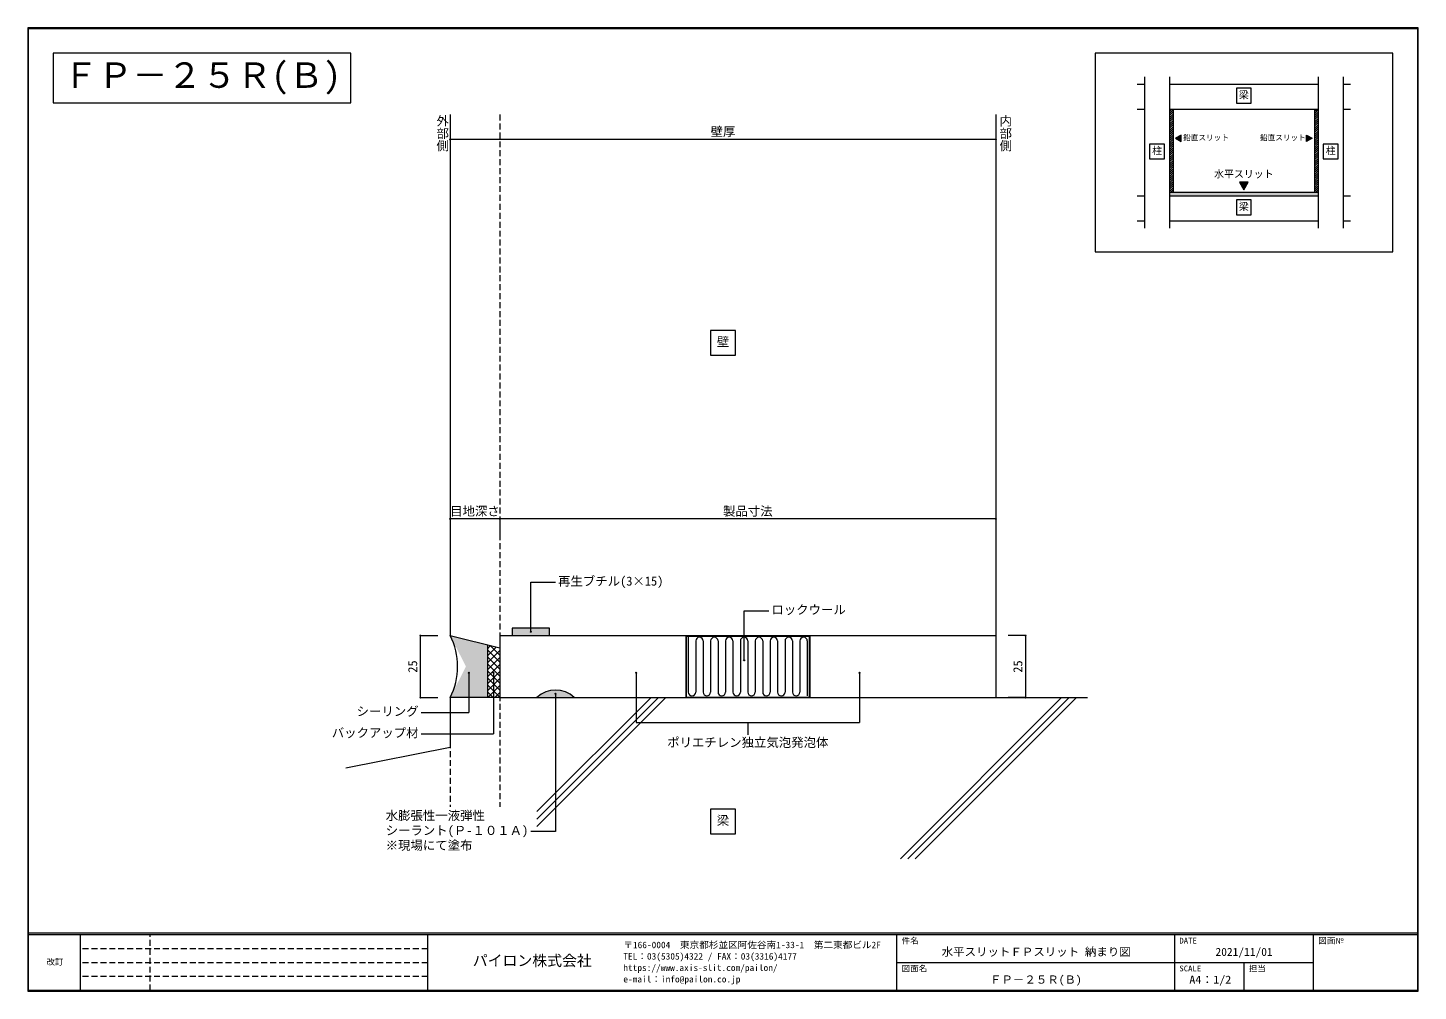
# Model space of a CAD drawing. Units: millimetres at full size, sheet at 1:2. Extents: x -280 to 280, y -194 to 194.
import ezdxf
from ezdxf.enums import TextEntityAlignment as Align

# ---------------------------------------------------------------- set-up
doc = ezdxf.new("R2010")
doc.units = ezdxf.units.MM
doc.header["$LTSCALE"] = 2
doc.header["$PDMODE"] = 32
doc.header["$PDSIZE"] = 0.4
doc.linetypes.add('DASHED1', pattern=[1.8, 1.2, -0.6])
doc.layers.add('0-0_', color=7, linetype='Continuous', lineweight=9)
doc.layers.add('1-0_', color=7, linetype='Continuous', lineweight=9)
doc.styles.add('@ＭＳ ゴシック', font='')
doc.styles.add('ＭＳ ゴシック', font='')
doc.styles.get('@ＭＳ ゴシック').set_extended_font_data('@MS Gothic')
doc.styles.get('ＭＳ ゴシック').set_extended_font_data('MS Gothic')

msp = doc.modelspace()

# ---------------------------------------------------------------- hatches: boundary and pattern name
at = {"layer": '0-0_'}
msp.add_hatch(color=8, dxfattribs=at).paths.add_polyline_path([(-75, -75.8, -0.4), (-60, -75.8)])

# ---------------------------------------------------------------- linework, layer by layer
for p, q in [((-280, 193.9), (280, 193.9)), ((-280, -193.9), (-280, 193.9)), ((280.28, -194.18), (280.28, 194.18)), ((-270, 183.9), (-270, 163.9)), ((-150, 183.9), (-270, 183.9)), ((-150, 163.9), (-150, 183.9)), ((270, 183.9), (150, 183.9)), ((150, 183.9), (150, 103.9)), ((170, 174.4), (170, 113.4)), ((180, 174.4), (180, 113.4)), ((240, 174.4), (240, 113.4)), ((250, 174.4), (250, 113.4)), ((167, 171.4), (170, 171.4)), ((180, 171.4), (240, 171.4)), ((213, 169.8), (207, 169.8)), ((213, 163.8), (213, 169.8)), ((250, 171.4), (253, 171.4)), ((-270, 163.9), (-150, 163.9)), ((-110, 159.2), (-110, -50.8)), ((110, 159.2), (110, -75.8)), ((167, 161.4), (170, 161.4)), ((180, 161.4), (240, 161.4)), ((180, 160.465), (180.935, 161.4)), ((180, 161.313), (180.087, 161.4)), ((180, 159.616), (181.5, 161.116)), ((180, 158.767), (181.5, 160.267)), ((180, 157.919), (181.5, 159.419)), ((180, 157.07), (181.5, 158.57)), ((180, 156.222), (181.5, 157.722)), ((181.5, 161.4), (181.5, 127.9)), ((238.5, 161.4), (238.5, 127.9)), ((238.5, 160.416), (239.484, 161.4)), ((238.5, 161.265), (238.635, 161.4)), ((238.5, 159.568), (240, 161.068)), ((238.5, 158.719), (240, 160.219)), ((238.5, 157.87), (240, 159.37)), ((238.5, 157.022), (240, 158.522)), ((238.5, 156.173), (240, 157.673)), ((250, 161.4), (253, 161.4)), ((180, 155.373), (181.5, 156.873)), ((180, 154.525), (181.5, 156.025)), ((180, 153.676), (181.5, 155.176)), ((180, 152.828), (181.5, 154.328)), ((180, 151.979), (181.5, 153.479)), ((180, 151.131), (181.5, 152.631)), ((180, 150.282), (181.5, 151.782)), ((238.5, 155.325), (240, 156.825)), ((238.5, 154.476), (240, 155.976)), ((238.5, 153.628), (240, 155.128)), ((238.5, 152.779), (240, 154.279)), ((238.5, 151.931), (240, 153.431)), ((238.5, 151.082), (240, 152.582)), ((238.5, 150.234), (240, 151.734)), ((110, 149.2), (-110, 149.2)), ((178, 147.3), (172, 147.3)), ((178, 141.3), (178, 147.3)), ((180, 149.434), (181.5, 150.934)), ((180, 148.585), (181.5, 150.085)), ((180, 147.737), (181.5, 149.237)), ((180, 146.888), (181.5, 148.388)), ((180, 146.04), (181.5, 147.54)), ((180, 145.191), (181.5, 146.691)), ((180, 144.342), (181.5, 145.842)), ((184.75, 150.949), (182.5, 149.65)), ((182.5, 149.65), (184.75, 148.351)), ((184.75, 148.351), (184.75, 150.949)), ((235.25, 150.949), (237.5, 149.65)), ((235.25, 148.351), (235.25, 150.949)), ((237.5, 149.65), (235.25, 148.351)), ((238.5, 149.385), (240, 150.885)), ((238.5, 148.537), (240, 150.037)), ((238.5, 147.688), (240, 149.188)), ((238.5, 146.84), (240, 148.34)), ((238.5, 145.991), (240, 147.491)), ((238.5, 145.143), (240, 146.643)), ((238.5, 144.294), (240, 145.794)), ((248, 147.3), (242, 147.3)), ((248, 141.3), (248, 147.3)), ((180, 143.494), (181.5, 144.994)), ((180, 142.645), (181.5, 144.145)), ((180, 141.797), (181.5, 143.297)), ((180, 140.948), (181.5, 142.448)), ((180, 140.1), (181.5, 141.6)), ((180, 139.251), (181.5, 140.751)), ((238.5, 143.445), (240, 144.945)), ((238.5, 142.597), (240, 144.097)), ((238.5, 141.748), (240, 143.248)), ((238.5, 140.9), (240, 142.4)), ((238.5, 140.051), (240, 141.551)), ((238.5, 139.203), (240, 140.703)), ((180, 138.403), (181.5, 139.903)), ((180, 137.554), (181.5, 139.054)), ((180, 136.706), (181.5, 138.206)), ((180, 135.857), (181.5, 137.357)), ((180, 135.009), (181.5, 136.509)), ((180, 134.16), (181.5, 135.66)), ((180, 133.312), (181.5, 134.812)), ((238.5, 138.354), (240, 139.854)), ((238.5, 137.506), (240, 139.006)), ((238.5, 136.657), (240, 138.157)), ((238.5, 135.809), (240, 137.309)), ((238.5, 134.96), (240, 136.46)), ((238.5, 134.112), (240, 135.612)), ((238.5, 133.263), (240, 134.763)), ((180, 132.463), (181.5, 133.963)), ((180, 131.615), (181.5, 133.115)), ((180, 130.766), (181.5, 132.266)), ((180, 129.917), (181.5, 131.417)), ((180, 129.069), (181.5, 130.569)), ((180, 128.22), (181.5, 129.72)), ((238.5, 132.415), (240, 133.915)), ((238.5, 131.566), (240, 133.066)), ((238.5, 130.718), (240, 132.218)), ((238.5, 129.869), (240, 131.369)), ((238.5, 129.021), (240, 130.521)), ((238.5, 128.172), (240, 129.672)), ((167, 126.4), (170, 126.4)), ((180, 127.9), (240, 127.9)), ((180, 126.4), (240, 126.4)), ((180.528, 127.9), (181.5, 128.872)), ((181.377, 127.9), (181.5, 128.023)), ((213, 124.8), (207, 124.8)), ((213, 118.8), (213, 124.8)), ((239.077, 127.9), (240, 128.823)), ((239.925, 127.9), (240, 127.975)), ((250, 126.4), (253, 126.4)), ((167, 116.4), (170, 116.4)), ((180, 116.4), (240, 116.4)), ((250, 116.4), (253, 116.4)), ((-5, 72.2), (-5, 62.2)), ((5, 72.2), (-5, 72.2)), ((5, 62.2), (5, 72.2)), ((-5, 62.2), (5, 62.2)), ((110, -3.8), (-90, -3.8)), ((-90, -3.8), (-90, -10.8)), ((110, -3.8), (110, -10.8)), ((-77.5, -49.3), (-77.5, -29.3)), ((-77.5, -29.3), (-67.5, -29.3)), ((8.5, -40.8), (18.5, -40.8)), ((8.5, -60.8), (8.5, -40.8)), ((-122, -50.8), (-115, -50.8)), ((-110, -50.8), (-90, -55.8)), ((-95, -54.55), (-95, -75.8)), ((-95, -56.189), (-93.689, -54.878)), ((-95, -59.017), (-91.426, -55.443)), ((-93.836, -54.841), (-90, -58.677)), ((-90, -55.8), (-90, -75.8)), ((122, -50.8), (115, -50.8)), ((-95, -56.505), (-90, -61.505)), ((-95, -61.845), (-90, -56.845)), ((-95, -59.334), (-90, -64.334)), ((-95, -64.674), (-90, -59.674)), ((-102.5, -65.8), (-102.5, -81.781)), ((-95, -62.162), (-90, -67.162)), ((-95, -67.502), (-90, -62.502)), ((-95, -64.991), (-90, -69.991)), ((-95, -70.331), (-90, -65.331)), ((-92.5, -65.8), (-92.5, -90.441)), ((55, -65.8), (55, -85.8)), ((-95, -67.819), (-90, -72.819)), ((-95, -73.159), (-90, -68.159)), ((-95, -70.647), (-90, -75.647)), ((-94.812, -75.8), (-90, -70.988)), ((-122, -75.8), (-115, -75.8)), ((-90, -75.8), (-110, -75.8)), ((-110, -75.8), (-110, -95.8)), ((-95, -73.476), (-92.676, -75.8)), ((-91.984, -75.8), (-90, -73.816)), ((-90, -75.8), (147, -75.8)), ((-67.5, -74.3), (-67.5, -129.8)), ((122, -75.8), (115, -75.8)), ((-121.726, -81.781), (-102.5, -81.781)), ((10, -85.8), (10, -90.8)), ((-121.726, -90.441), (-92.5, -90.441)), ((-152, -104.2), (-110, -95.8)), ((-5, -120.8), (-5, -130.8)), ((5, -120.8), (-5, -120.8)), ((5, -130.8), (5, -120.8)), ((-67.5, -129.8), (-77.5, -129.8)), ((-5, -130.8), (5, -130.8)), ((280, -170.8), (-280, -170.8)), ((280, -171.5), (-280, -171.5)), ((-259, -193.9), (-259, -171.5)), ((-119, -193.9), (-119, -171.5)), ((70, -171.5), (70, -193.9)), ((182, -171.5), (182, -193.9)), ((238, -171.5), (238, -193.9)), ((238, -182.7), (70, -182.7)), ((210, -182.7), (210, -193.9)), ((-280.28, -194.18), (280.28, -194.18))]:
    msp.add_line(p, q, dxfattribs=at)
at = {"layer": '0-0_', "linetype": 'DASHED1'}
for p, q in [((-90, 159.2), (-90, -119.8)), ((-110, -75.8), (-110, -119.8)), ((-231, -193.9), (-231, -171.5)), ((-119, -177.1), (-259, -177.1)), ((-119, -182.7), (-259, -182.7)), ((-119, -188.3), (-259, -188.3))]:
    msp.add_line(p, q, dxfattribs=at)
at = {"layer": '0-0_', "color": 4}
for q in [(-90, -75.8), (110, -50.8)]:
    msp.add_line((-90, -50.8), q, dxfattribs=at)
at = {"layer": '0-0_', "color": 3}
for p, q in [((-15, -50.8), (-15, -75.8)), ((-14.8, -51), (-14.8, -75.6)), ((35, -50.8), (35, -75.8)), ((-14.8, -75.6), (34.8, -75.6))]:
    msp.add_line(p, q, dxfattribs=at)
at = {"layer": '0-0_', "color": 5}
for p, q in [((-14, -51.5), (-14, -73.6)), ((-11, -53), (-11, -73.6)), ((-8, -53), (-8, -73.6)), ((-5, -53), (-5, -73.6)), ((-2, -53), (-2, -73.6)), ((1, -53), (1, -73.6)), ((4, -53), (4, -73.6)), ((7, -53), (7, -73.6)), ((10, -53), (10, -73.6)), ((13, -53), (13, -73.6)), ((16, -53), (16, -73.6)), ((19, -53), (19, -73.6)), ((22, -53), (22, -73.6)), ((25, -53), (25, -73.6)), ((28, -53), (28, -73.6)), ((31, -53), (31, -73.6)), ((34, -53), (34, -75.1)), ((-75, -121.8), (-29, -75.8)), ((-75, -124.8), (-26, -75.8)), ((-75, -127.8), (-23, -75.8)), ((71.5, -140.8), (136.5, -75.8)), ((74.5, -140.8), (139.5, -75.8)), ((77.5, -140.8), (142.5, -75.8))]:
    msp.add_line(p, q, dxfattribs=at)
at = {"layer": '0-0_'}
for points in [[(280.28, 194.18), (-280.28, 194.18), (-280.28, -194.18)], [(280, 193.9), (280, -193.9), (-280, -193.9)], [(150, 103.9), (270, 103.9), (270, 183.9)], [(207, 169.8), (207, 163.8), (213, 163.8)], [(172, 147.3), (172, 141.3), (178, 141.3)], [(242, 147.3), (242, 141.3), (248, 141.3)], [(207, 124.8), (207, 118.8), (213, 118.8)], [(-90, -3.8), (-110, -3.8), (-110, -10.8)], [(-35, -65.8), (-35, -85.8), (55, -85.8)]]:
    msp.add_lwpolyline(points, dxfattribs=at)
msp.add_lwpolyline([(211.732, 131.9), (208.268, 131.9), (210, 128.9)], close=True, dxfattribs=at)
at = {"layer": '0-0_', "color": 2}
msp.add_lwpolyline([(-85, -50.8), (-70, -50.8), (-70, -47.8), (-85, -47.8)], close=True, dxfattribs=at)
at = {"layer": '0-0_', "color": 3}
msp.add_lwpolyline([(-14.8, -51), (34.8, -51), (34.8, -75.6)], dxfattribs=at)
at = {"layer": '0-0_'}
msp.add_arc((-134.542, -63.3), 27.542, 333.00853, 26.99147, dxfattribs=at)
at = {"layer": '0-0_', "color": 5}
for centre, start, end in [((-9.5, -53), 0, 180), ((-3.5, -53), 0, 180), ((2.5, -53), 0, 180), ((8.5, -53), 0, 180), ((14.5, -53), 0, 180), ((20.5, -53), 0, 180), ((26.5, -53), 0, 180), ((32.5, -53), 0, 180), ((-12.5, -73.6), 180, 0), ((-6.5, -73.6), 180, 0), ((-0.5, -73.6), 180, 0), ((5.5, -73.6), 180, 0), ((11.5, -73.6), 180, 0), ((17.5, -73.6), 180, 0), ((23.5, -73.6), 180, 0), ((29.5, -73.6), 180, 0)]:
    msp.add_arc(centre, 1.5, start, end, dxfattribs=at)
at = {"layer": '0-0_', "color": 2}
msp.add_arc((-67.5, -83.675), 10.875, 46.39718, 133.60282, dxfattribs=at)
at = {"layer": '0-0_'}
for p in [(-110, 149.2), (110, 149.2), (-110, -3.8), (-90, -3.8), (110, -3.8), (-122, -50.8), (122, -50.8), (-122, -75.8), (122, -75.8)]:
    msp.add_point(p, dxfattribs=at)
at = {"layer": '0-0_', "color": 2}
for p in [(-77.5, -49.3), (8.5, -60.8), (-102.5, -65.8), (-92.5, -65.8), (-35, -65.8), (55, -65.8), (-67.5, -74.3)]:
    msp.add_point(p, dxfattribs=at)
at = {"layer": '0-0_', "color": 178}
for points in [[(182.5, 149.65), (184.75, 148.351), (184.75, 150.949)], [(237.5, 149.65), (235.25, 148.351), (235.25, 150.949)]]:
    msp.add_solid(points, dxfattribs=at)
at = {"layer": '0-0_', "color": 1}
for points in [[(210, 128.9), (211.732, 131.9), (208.268, 131.9)], [(240, 126.4), (240, 127.9), (180, 126.4), (180, 127.9)]]:
    msp.add_solid(points, dxfattribs=at)
at = {"layer": '0-0_', "color": 8}
msp.add_solid([(-85, -47.8), (-85, -50.8), (-70, -47.8), (-70, -50.8)], dxfattribs=at)
at = {"layer": '0-0_', "color": 9}
for points in [[(-95, -54.55), (-103.633, -63.3), (-110, -50.8)], [(-95, -54.55), (-110, -75.8), (-103.633, -63.3)], [(-95, -54.55), (-95, -75.8), (-110, -75.8)]]:
    msp.add_solid(points, dxfattribs=at)
at = {"layer": '1-0_'}
for p, q in [((-122, -75.8), (-122, -50.8)), ((122, -50.8), (122, -75.8))]:
    msp.add_line(p, q, dxfattribs=at)

# ---------------------------------------------------------------- texts
at = {"layer": '0-0_', "style": 'ＭＳ ゴシック'}
for s, height, p in [('ＦＰ－２５Ｒ(Ｂ)', 10.26, (-266, 166.9)), ('梁', 2.933, (208, 164.8)), ('壁厚', 3.666, (-5, 149.4)), ('柱', 2.933, (173, 142.3)), ('鉛直スリット', 2.199, (185.5, 148.15)), ('鉛直スリット', 2.199, (216.5, 148.15)), ('柱', 2.933, (243, 142.3)), ('水平スリット', 2.933, (198, 132.9)), ('梁', 2.933, (208, 119.8)), ('壁', 3.666, (-2.5, 64.7)), ('目地深さ', 3.666, (-110, -3.6)), ('製品寸法', 3.666, (0, -3.6)), ('再生ブチル(3×15)', 3.666, (-66.5, -31.8)), ('ロックウール', 3.666, (19.5, -43.3)), ('シーリング', 3.666, (-147.726, -84.281)), ('バックアップ材', 3.666, (-157.726, -92.941)), ('ポリエチレン独立気泡発泡体', 3.666, (-22.5, -96.8)), ('水膨張性一液弾性', 3.666, (-136, -126.3)), ('梁', 3.666, (-2.5, -128.3)), ('シーラント(Ｐ-１０１Ａ)', 3.666, (-136, -132.3)), ('※現場にて塗布', 3.666, (-136, -138.3)), ('パイロン株式会社', 4.399, (-100.891, -185.348))]:
    msp.add_text(s, height=height, dxfattribs=at).set_placement(p, align=Align.BOTTOM_LEFT)
at = {"layer": '0-0_'}
for s, rotation, style, p in [('外部側', 270, '@ＭＳ ゴシック', (-116, 159.2)), ('内部側', 270, '@ＭＳ ゴシック', (111, 159.2)), ('25', 90, 'ＭＳ ゴシック', (-122.2, -65.8)), ('25', 90, 'ＭＳ ゴシック', (121.8, -65.8))]:
    msp.add_text(s, height=3.666, rotation=rotation, dxfattribs=dict(at, style=style)).set_placement(p, align=Align.BOTTOM_LEFT)
at = {"layer": '0-0_', "style": 'ＭＳ ゴシック'}
for s, height, width, p in [('件名', 2.346, 1.05, (72, -175.7)), ('DATE', 2.346, 1.1, (184, -175.7)), ('図面№', 2.346, 1.05, (240, -175.7)), ('TEL：03(5305)4322 / FAX：03(3316)4177', 2.639, 1.05, (-40.192, -182.24)), ('〒166-0004\u3000東京都杉並区阿佐谷南1-33-1\u3000第二東都ビル2F', 2.639, 1.05, (-40.192, -177.64)), ('改訂', 2.346, 1.05, (-272.8, -184.3)), ('https://www.axis-slit.com/pailon/', 2.639, 1.05, (-40.192, -186.84)), ('図面名', 2.346, 1.05, (72, -186.9)), ('SCALE', 2.346, 1.1, (184, -186.9)), ('担当', 2.346, 1.05, (212, -186.9)), ('e-mail：info@pailon.co.jp', 2.639, 1.05, (-40.192, -191.44))]:
    msp.add_text(s, height=height, dxfattribs=dict(at, width=width)).set_placement(p, align=Align.BOTTOM_LEFT)
at = {"layer": '0-0_', "color": 2, "style": 'ＭＳ ゴシック'}
for s, width, p in [('水平スリットＦＰスリット 納まり図', 1.05, (88.15, -180.91)), ('2021/11/01', 1.05, (198.55, -180.91)), ('ＦＰ－２５Ｒ(Ｂ)', 1.05, (107.65, -192.11)), ('A4：1/2', 1.1, (188, -192.11))]:
    msp.add_text(s, height=3.226, dxfattribs=dict(at, width=width)).set_placement(p, align=Align.BOTTOM_LEFT)

doc.saveas('drawing.dxf')
